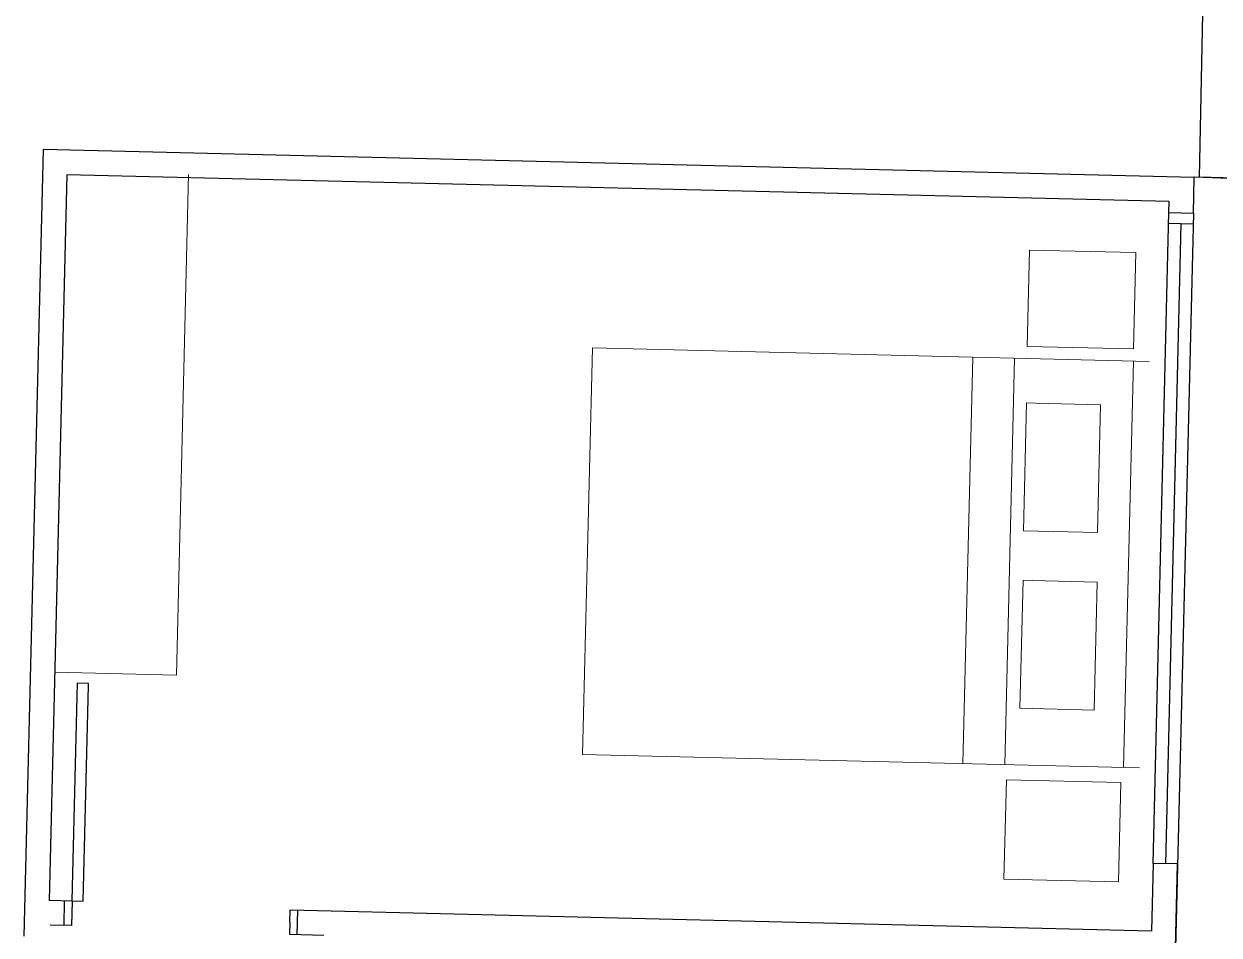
# Model space of a CAD drawing. Header units: millimetres. Extents: x 1418 to 1811, y 1796 to 1956.
# Drawn here: x 1467.27 to 1470.686, y 1881.085 to 1883.689 of the extents above; entities that cross this region are included whole.
import ezdxf

# ---------------------------------------------------------------- set-up
doc = ezdxf.new("R2010")
doc.units = ezdxf.units.MM
for name, color, linetype, lineweight in [('JANELAS', 5, 'Continuous', 25), ('layout', 253, 'Continuous', 13), ('LINHAGROSSA', 7, 'Continuous', 30)]:
    doc.layers.add(name, color=color, linetype=linetype, lineweight=lineweight)

msp = doc.modelspace()

# ---------------------------------------------------------------- linework, layer by layer
at = {"layer": 'JANELAS'}
for p, q in [((1470.4974, 1881.2903), (1470.5426, 1883.15)), ((1470.6127, 1883.1482), (1470.5602, 1880.9929)), ((1470.5769, 1883.1176), (1470.5324, 1881.2894)), ((1470.6119, 1883.1167), (1470.5419, 1883.1185))]:
    msp.add_line(p, q, dxfattribs=at)
at = {"layer": 'layout'}
for p, q in [((1467.741, 1883.2592), (1467.7062, 1881.828)), ((1468.8949, 1882.7632), (1468.8666, 1881.6017)), ((1470.4866, 1882.7244), (1468.8949, 1882.7632)), ((1469.9822, 1882.7367), (1469.954, 1881.5752)), ((1470.1016, 1882.7338), (1470.0733, 1881.5723)), ((1470.4131, 1881.564), (1470.4414, 1882.7255)), ((1470.1267, 1882.2404), (1470.1357, 1882.6063)), ((1470.1357, 1882.6063), (1470.1617, 1882.6054)), ((1470.1617, 1882.6054), (1470.3472, 1882.6009)), ((1470.3472, 1882.6009), (1470.3383, 1882.2353)), ((1470.3383, 1882.2353), (1470.1267, 1882.2404)), ((1470.117, 1881.7335), (1470.126, 1882.0994)), ((1470.126, 1882.0994), (1470.152, 1882.0985)), ((1470.152, 1882.0985), (1470.3375, 1882.094)), ((1470.3375, 1882.094), (1470.3286, 1881.7284)), ((1467.7062, 1881.828), (1467.3589, 1881.8365)), ((1470.3286, 1881.7284), (1470.117, 1881.7335)), ((1468.8666, 1881.6017), (1470.4583, 1881.5629))]:
    msp.add_line(p, q, dxfattribs=at)
for points in [[(1470.1374, 1882.7676), (1470.1441, 1883.043), (1470.4484, 1883.0356), (1470.4417, 1882.7602)], [(1470.071, 1881.2452), (1470.078, 1881.5293), (1470.4056, 1881.5213), (1470.3987, 1881.2372)]]:
    msp.add_lwpolyline(points, close=True, dxfattribs=at)
at = {"layer": 'LINHAGROSSA'}
for p, q in [((1470.6953, 1886.5413), (1470.6291, 1883.2509)), ((1467.3251, 1883.3299), (1467.2704, 1881.0826)), ((1470.6152, 1883.2498), (1467.3251, 1883.3299)), ((1467.3935, 1883.2581), (1467.343, 1881.1841)), ((1470.5434, 1883.1815), (1467.3935, 1883.2581)), ((1470.6127, 1883.1482), (1470.6152, 1883.2498)), ((1470.7168, 1883.2478), (1470.6152, 1883.2513)), ((1470.7307, 1883.2485), (1470.6291, 1883.2509)), ((1470.5426, 1883.15), (1470.5434, 1883.1815)), ((1470.5426, 1883.15), (1470.6127, 1883.1482)), ((1467.423, 1881.806), (1467.4078, 1881.1832)), ((1467.4551, 1881.8042), (1467.423, 1881.805)), ((1467.4549, 1881.7985), (1467.4551, 1881.8042)), ((1467.4399, 1881.1824), (1467.4549, 1881.7985)), ((1470.4974, 1881.2903), (1470.4927, 1881.0969)), ((1470.5674, 1881.2885), (1470.4974, 1881.2903)), ((1470.5602, 1880.9929), (1470.5674, 1881.2885)), ((1467.4084, 1881.1825), (1467.343, 1881.1841)), ((1467.3859, 1881.183), (1467.3842, 1881.1129)), ((1467.4084, 1881.1825), (1467.4067, 1881.1124)), ((1467.4078, 1881.1832), (1467.4399, 1881.1824)), ((1468.0301, 1881.1218), (1468.0309, 1881.1569)), ((1470.4927, 1881.0969), (1468.0309, 1881.1569)), ((1468.0524, 1881.1563), (1468.0507, 1881.0863)), ((1468.0301, 1881.1218), (1468.0292, 1881.0868)), ((1467.4067, 1881.1124), (1467.345, 1881.1139)), ((1468.1273, 1881.0844), (1468.0292, 1881.0868))]:
    msp.add_line(p, q, dxfattribs=at)

doc.saveas('drawing.dxf')
